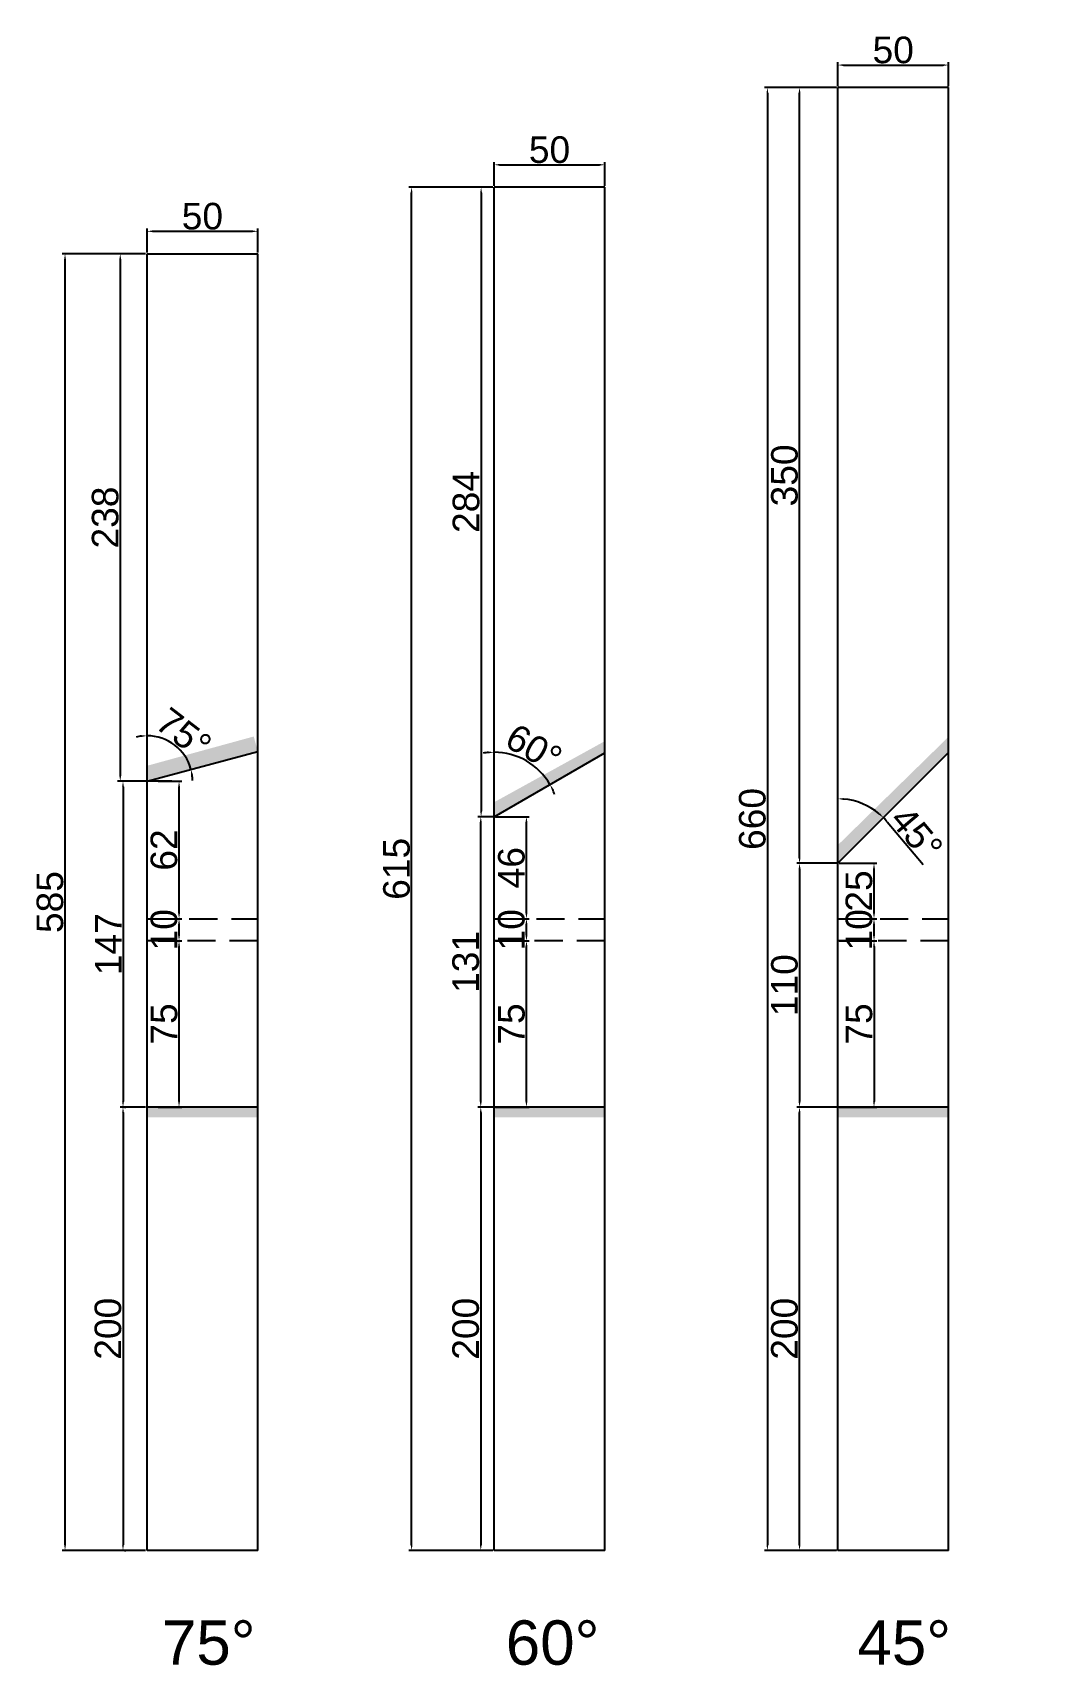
# Model space of a CAD drawing. Header units: millimetres. Extents: x 1455 to 24185, y -7314 to 4772.
# Drawn here: x 6626 to 7089, y 3143 to 3880 of the extents above; entities that cross this region are included whole.
import ezdxf

# ---------------------------------------------------------------- set-up
doc = ezdxf.new("R2010")
doc.units = ezdxf.units.MM
doc.linetypes.add('DASHED', pattern=[19.05, 12.7, -6.35])
doc.layers.add('焊缝', color=250, linetype='Continuous')
doc.styles.get("Standard").update_dxf_attribs({"font": 'arial.ttf'})
doc.dimstyles.new('ISO-25-JHF', dxfattribs={"dimtxt": 12, "dimasz": 2.5, "dimexe": 1.25, "dimexo": 0.625, "dimtad": 1, "dimtxsty": 'Standard', "dimcen": 2.5, "dimadec": 0, "dimazin": 0, "dimtfac": 1, "dimtmove": 0, "dimatfit": 3, "dimfxl": 1, "dimarcsym": 0})

# ---------------------------------------------------------------- blocks, each defined once
blk = doc.blocks.new('*D206')
at = {"color": 0, "lineweight": -2, "transparency": 16777216}
for p, q in [((6676.68, 3541.9), (6665.21, 3541.9)), ((6666.46, 3539.4), (6666.46, 3397.4)), ((6676.68, 3394.9), (6665.21, 3394.9))]:
    blk.add_line(p, q, dxfattribs=at)
at = {"color": 0, "transparency": 16777216}
for points in [[(6666.05, 3539.4), (6666.88, 3539.4), (6666.46, 3541.9)], [(6666.05, 3397.4), (6666.88, 3397.4), (6666.46, 3394.9)]]:
    blk.add_solid(points, dxfattribs=at)
at = {"layer": 'Defpoints', "color": 0, "transparency": 16777216}
for p in [(6677.3, 3541.9), (6666.46, 3394.9), (6677.3, 3394.9)]:
    blk.add_point(p, dxfattribs=at)
at = {"color": 0, "transparency": 16777216, "insert": (6659.81, 3468.4), "char_height": 12, "attachment_point": 5, "rotation": 90}
blk.add_mtext('147', dxfattribs=at)
blk = doc.blocks.new('*D176')
at = {"color": 0, "lineweight": -2, "transparency": 16777216}
for p, q in [((6682.37, 3469.9), (6693, 3469.9)), ((6691.75, 3397.4), (6691.75, 3467.4)), ((6682.37, 3394.9), (6693, 3394.9))]:
    blk.add_line(p, q, dxfattribs=at)
at = {"color": 0, "transparency": 16777216}
for points in [[(6691.34, 3467.4), (6692.17, 3467.4), (6691.75, 3469.9)], [(6691.34, 3397.4), (6692.17, 3397.4), (6691.75, 3394.9)]]:
    blk.add_solid(points, dxfattribs=at)
at = {"layer": 'Defpoints', "color": 0, "transparency": 16777216}
for p in [(6681.74, 3469.9), (6691.75, 3469.9), (6681.74, 3394.9)]:
    blk.add_point(p, dxfattribs=at)
at = {"color": 0, "transparency": 16777216, "insert": (6685.02, 3432.4), "char_height": 12, "attachment_point": 5, "rotation": 90}
blk.add_mtext('75', dxfattribs=at)
blk = doc.blocks.new('*D177')
at = {"color": 0, "lineweight": -2, "transparency": 16777216}
for p, q in [((6682.37, 3479.9), (6693, 3479.9)), ((6691.75, 3472.4), (6691.75, 3477.4)), ((6682.37, 3469.9), (6693, 3469.9))]:
    blk.add_line(p, q, dxfattribs=at)
at = {"color": 0, "transparency": 16777216}
for points in [[(6691.34, 3477.4), (6692.17, 3477.4), (6691.75, 3479.9)], [(6691.34, 3472.4), (6692.17, 3472.4), (6691.75, 3469.9)]]:
    blk.add_solid(points, dxfattribs=at)
at = {"layer": 'Defpoints', "color": 0, "transparency": 16777216}
for p in [(6681.74, 3479.9), (6691.75, 3479.9), (6681.74, 3469.9)]:
    blk.add_point(p, dxfattribs=at)
at = {"color": 0, "transparency": 16777216, "insert": (6685, 3474.9), "char_height": 12, "attachment_point": 5, "rotation": 90}
blk.add_mtext('10', dxfattribs=at)
blk = doc.blocks.new('*D178')
at = {"color": 0, "lineweight": -2, "transparency": 16777216}
for p, q in [((6682.37, 3541.9), (6693, 3541.9)), ((6691.75, 3482.4), (6691.75, 3539.4)), ((6682.37, 3479.9), (6693, 3479.9))]:
    blk.add_line(p, q, dxfattribs=at)
at = {"color": 0, "transparency": 16777216}
for points in [[(6691.34, 3539.4), (6692.17, 3539.4), (6691.75, 3541.9)], [(6691.34, 3482.4), (6692.17, 3482.4), (6691.75, 3479.9)]]:
    blk.add_solid(points, dxfattribs=at)
at = {"layer": 'Defpoints', "color": 0, "transparency": 16777216}
for p in [(6681.74, 3541.9), (6691.75, 3541.9), (6681.74, 3479.9)]:
    blk.add_point(p, dxfattribs=at)
at = {"color": 0, "transparency": 16777216, "insert": (6685, 3510.9), "char_height": 12, "attachment_point": 5, "rotation": 90}
blk.add_mtext('62', dxfattribs=at)
blk = doc.blocks.new('*D179')
at = {"color": 0, "lineweight": -2, "transparency": 16777216}
for p, q in [((6676.68, 3779.9), (6639.05, 3779.9)), ((6640.3, 3197.4), (6640.3, 3777.4)), ((6676.68, 3194.9), (6639.05, 3194.9))]:
    blk.add_line(p, q, dxfattribs=at)
at = {"color": 0, "transparency": 16777216}
for points in [[(6639.88, 3777.4), (6640.71, 3777.4), (6640.3, 3779.9)], [(6639.88, 3197.4), (6640.71, 3197.4), (6640.3, 3194.9)]]:
    blk.add_solid(points, dxfattribs=at)
at = {"layer": 'Defpoints', "color": 0, "transparency": 16777216}
for p in [(6640.3, 3779.9), (6677.3, 3779.9), (6677.3, 3194.9)]:
    blk.add_point(p, dxfattribs=at)
at = {"color": 0, "transparency": 16777216, "insert": (6633.54, 3487.4), "char_height": 12, "attachment_point": 5, "rotation": 90}
blk.add_mtext('585', dxfattribs=at)
blk = doc.blocks.new('*D207')
at = {"color": 0, "lineweight": -2, "transparency": 16777216}
for p, q in [((6676.68, 3779.9), (6663.96, 3779.9)), ((6665.21, 3777.4), (6665.21, 3544.4)), ((6676.68, 3541.9), (6663.96, 3541.9))]:
    blk.add_line(p, q, dxfattribs=at)
at = {"color": 0, "transparency": 16777216}
for points in [[(6664.8, 3777.4), (6665.63, 3777.4), (6665.21, 3779.9)], [(6664.8, 3544.4), (6665.63, 3544.4), (6665.21, 3541.9)]]:
    blk.add_solid(points, dxfattribs=at)
at = {"layer": 'Defpoints', "color": 0, "transparency": 16777216}
for p in [(6677.3, 3779.9), (6665.21, 3541.9), (6677.3, 3541.9)]:
    blk.add_point(p, dxfattribs=at)
at = {"color": 0, "transparency": 16777216, "insert": (6658.46, 3660.9), "char_height": 12, "attachment_point": 5, "rotation": 90}
blk.add_mtext('238', dxfattribs=at)
blk = doc.blocks.new('*D180')
at = {"color": 0, "lineweight": -2, "transparency": 16777216}
for p, q in [((6666.46, 3392.4), (6666.46, 3197.4)), ((6667.09, 3394.9), (6667.71, 3394.9)), ((6667.09, 3194.9), (6667.71, 3194.9))]:
    blk.add_line(p, q, dxfattribs=at)
at = {"color": 0, "transparency": 16777216}
for points in [[(6666.05, 3392.4), (6666.88, 3392.4), (6666.46, 3394.9)], [(6666.05, 3197.4), (6666.88, 3197.4), (6666.46, 3194.9)]]:
    blk.add_solid(points, dxfattribs=at)
at = {"layer": 'Defpoints', "color": 0, "transparency": 16777216}
for p in [(6666.46, 3394.9), (6666.46, 3194.9), (6666.46, 3194.9)]:
    blk.add_point(p, dxfattribs=at)
at = {"color": 0, "transparency": 16777216, "insert": (6659.71, 3294.9), "char_height": 12, "attachment_point": 5, "rotation": 90}
blk.add_mtext('200', dxfattribs=at)
blk = doc.blocks.new('*D181')
at = {"color": 0, "lineweight": -2, "transparency": 16777216}
for start, end in [(94.92197, 99.84395), (30, 90), (20.15605, 25.07803)]:
    blk.add_arc((6833.97, 3525.9), 29.11, start, end, dxfattribs=at)
at = {"color": 0, "transparency": 16777216}
for points in [[(6831.46, 3555.32), (6831.5, 3554.48), (6833.97, 3555.01)], [(6859.97, 3538.04), (6860.71, 3538.43), (6859.19, 3540.45)]]:
    blk.add_solid(points, dxfattribs=at)
at = {"layer": 'Defpoints', "color": 0, "transparency": 16777216}
for p in [(6833.97, 3781.03), (6933.97, 3583.63), (6852.69, 3548.2), (6833.97, 3525.9), (6833.97, 3166.03)]:
    blk.add_point(p, dxfattribs=at)
at = {"color": 0, "transparency": 16777216, "insert": (6851.91, 3556.95), "char_height": 12, "attachment_point": 5, "rotation": 330}
blk.add_mtext('60°', dxfattribs=at)
blk = doc.blocks.new('*D208')
at = {"color": 0, "lineweight": -2, "transparency": 16777216}
for p, q in [((6834.6, 3469.9), (6849.81, 3469.9)), ((6848.56, 3397.4), (6848.56, 3467.4)), ((6834.6, 3394.9), (6849.81, 3394.9))]:
    blk.add_line(p, q, dxfattribs=at)
at = {"color": 0, "transparency": 16777216}
for points in [[(6848.14, 3467.4), (6848.98, 3467.4), (6848.56, 3469.9)], [(6848.14, 3397.4), (6848.98, 3397.4), (6848.56, 3394.9)]]:
    blk.add_solid(points, dxfattribs=at)
at = {"layer": 'Defpoints', "color": 0, "transparency": 16777216}
for p in [(6833.97, 3469.9), (6848.56, 3469.9), (6833.97, 3394.9)]:
    blk.add_point(p, dxfattribs=at)
at = {"color": 0, "transparency": 16777216, "insert": (6841.83, 3432.4), "char_height": 12, "attachment_point": 5, "rotation": 90}
blk.add_mtext('75', dxfattribs=at)
blk = doc.blocks.new('*D209')
at = {"color": 0, "lineweight": -2, "transparency": 16777216}
for p, q in [((6834.6, 3479.9), (6849.81, 3479.9)), ((6848.56, 3472.4), (6848.56, 3477.4)), ((6834.6, 3469.9), (6849.81, 3469.9))]:
    blk.add_line(p, q, dxfattribs=at)
at = {"color": 0, "transparency": 16777216}
for points in [[(6848.14, 3477.4), (6848.98, 3477.4), (6848.56, 3479.9)], [(6848.14, 3472.4), (6848.98, 3472.4), (6848.56, 3469.9)]]:
    blk.add_solid(points, dxfattribs=at)
at = {"layer": 'Defpoints', "color": 0, "transparency": 16777216}
for p in [(6833.97, 3479.9), (6848.56, 3479.9), (6833.97, 3469.9)]:
    blk.add_point(p, dxfattribs=at)
at = {"color": 0, "transparency": 16777216, "insert": (6841.81, 3474.9), "char_height": 12, "attachment_point": 5, "rotation": 90}
blk.add_mtext('10', dxfattribs=at)
blk = doc.blocks.new('*D182')
at = {"color": 0, "lineweight": -2, "transparency": 16777216}
for p, q in [((6834.6, 3525.9), (6849.81, 3525.9)), ((6848.56, 3482.4), (6848.56, 3523.4)), ((6834.6, 3479.9), (6849.81, 3479.9))]:
    blk.add_line(p, q, dxfattribs=at)
at = {"color": 0, "transparency": 16777216}
for points in [[(6848.14, 3523.4), (6848.98, 3523.4), (6848.56, 3525.9)], [(6848.14, 3482.4), (6848.98, 3482.4), (6848.56, 3479.9)]]:
    blk.add_solid(points, dxfattribs=at)
at = {"layer": 'Defpoints', "color": 0, "transparency": 16777216}
for p in [(6833.97, 3525.9), (6848.56, 3525.9), (6833.97, 3479.9)]:
    blk.add_point(p, dxfattribs=at)
at = {"color": 0, "transparency": 16777216, "insert": (6841.81, 3502.9), "char_height": 12, "attachment_point": 5, "rotation": 90}
blk.add_mtext('46', dxfattribs=at)
blk = doc.blocks.new('*D183')
at = {"color": 0, "lineweight": -2, "transparency": 16777216}
for p, q in [((6833.35, 3525.9), (6826.69, 3525.9)), ((6827.94, 3397.4), (6827.94, 3523.4)), ((6833.35, 3394.9), (6826.69, 3394.9))]:
    blk.add_line(p, q, dxfattribs=at)
at = {"color": 0, "transparency": 16777216}
for points in [[(6827.52, 3523.4), (6828.36, 3523.4), (6827.94, 3525.9)], [(6827.52, 3397.4), (6828.36, 3397.4), (6827.94, 3394.9)]]:
    blk.add_solid(points, dxfattribs=at)
at = {"layer": 'Defpoints', "color": 0, "transparency": 16777216}
for p in [(6827.94, 3525.9), (6833.97, 3525.9), (6833.97, 3394.9)]:
    blk.add_point(p, dxfattribs=at)
at = {"color": 0, "transparency": 16777216, "insert": (6821.18, 3460.4), "char_height": 12, "attachment_point": 5, "rotation": 90}
blk.add_mtext('131', dxfattribs=at)
blk = doc.blocks.new('*D184')
at = {"color": 0, "lineweight": -2, "transparency": 16777216}
for p, q in [((6833.35, 3809.9), (6795.47, 3809.9)), ((6796.72, 3197.4), (6796.72, 3807.4)), ((6833.35, 3194.9), (6795.47, 3194.9))]:
    blk.add_line(p, q, dxfattribs=at)
at = {"color": 0, "transparency": 16777216}
for points in [[(6796.3, 3807.4), (6797.13, 3807.4), (6796.72, 3809.9)], [(6796.3, 3197.4), (6797.13, 3197.4), (6796.72, 3194.9)]]:
    blk.add_solid(points, dxfattribs=at)
at = {"layer": 'Defpoints', "color": 0, "transparency": 16777216}
for p in [(6796.72, 3809.9), (6833.97, 3809.9), (6833.97, 3194.9)]:
    blk.add_point(p, dxfattribs=at)
at = {"color": 0, "transparency": 16777216, "insert": (6789.96, 3502.4), "char_height": 12, "attachment_point": 5, "rotation": 90}
blk.add_mtext('615', dxfattribs=at)
blk = doc.blocks.new('*D210')
at = {"color": 0, "lineweight": -2, "transparency": 16777216}
for start, end in [(96.97799, 103.95598), (15, 90), (1.04402, 8.02201)]:
    blk.add_arc((6677.3, 3541.9), 20.54, start, end, dxfattribs=at)
at = {"color": 0, "transparency": 16777216}
for points in [[(6674.78, 3562.7), (6674.83, 3561.87), (6677.3, 3562.44)], [(6697.23, 3544.68), (6698.05, 3544.85), (6697.14, 3547.21)]]:
    blk.add_solid(points, dxfattribs=at)
at = {"layer": 'Defpoints', "color": 0, "transparency": 16777216}
for p in [(6677.3, 3779.9), (6927.3, 3608.88), (6693.04, 3555.1), (6677.3, 3541.9), (6677.3, 3194.9)]:
    blk.add_point(p, dxfattribs=at)
at = {"color": 0, "transparency": 16777216, "insert": (6693.9, 3563.53), "char_height": 12, "attachment_point": 5, "rotation": 322.5}
blk.add_mtext('75°', dxfattribs=at)
blk = doc.blocks.new('*D185')
at = {"color": 0, "lineweight": -2, "transparency": 16777216}
for p, q in [((6833.35, 3809.9), (6826.85, 3809.9)), ((6828.1, 3807.4), (6828.1, 3528.4)), ((6833.35, 3525.9), (6826.85, 3525.9))]:
    blk.add_line(p, q, dxfattribs=at)
at = {"color": 0, "transparency": 16777216}
for points in [[(6827.69, 3807.4), (6828.52, 3807.4), (6828.1, 3809.9)], [(6827.69, 3528.4), (6828.52, 3528.4), (6828.1, 3525.9)]]:
    blk.add_solid(points, dxfattribs=at)
at = {"layer": 'Defpoints', "color": 0, "transparency": 16777216}
for p in [(6833.97, 3809.9), (6828.1, 3525.9), (6833.97, 3525.9)]:
    blk.add_point(p, dxfattribs=at)
at = {"color": 0, "transparency": 16777216, "insert": (6821.35, 3667.9), "char_height": 12, "attachment_point": 5, "rotation": 90}
blk.add_mtext('284', dxfattribs=at)
blk = doc.blocks.new('*D211')
at = {"color": 0, "lineweight": -2, "transparency": 16777216}
for p, q in [((6833.35, 3394.9), (6826.69, 3394.9)), ((6827.94, 3392.4), (6827.94, 3197.4)), ((6833.35, 3194.9), (6826.69, 3194.9))]:
    blk.add_line(p, q, dxfattribs=at)
at = {"color": 0, "transparency": 16777216}
for points in [[(6827.52, 3392.4), (6828.36, 3392.4), (6827.94, 3394.9)], [(6827.52, 3197.4), (6828.36, 3197.4), (6827.94, 3194.9)]]:
    blk.add_solid(points, dxfattribs=at)
at = {"layer": 'Defpoints', "color": 0, "transparency": 16777216}
for p in [(6833.97, 3394.9), (6827.94, 3194.9), (6833.97, 3194.9)]:
    blk.add_point(p, dxfattribs=at)
at = {"color": 0, "transparency": 16777216, "insert": (6821.19, 3294.9), "char_height": 12, "attachment_point": 5, "rotation": 90}
blk.add_mtext('200', dxfattribs=at)
blk = doc.blocks.new('*D186')
at = {"color": 0, "lineweight": -2, "transparency": 16777216}
blk.add_line((7011.38, 3523.64), (7027.65, 3504.3), dxfattribs=at)
for start, end in [(49.92197, 85.07803), (40.07803, 45)]:
    blk.add_arc((6989.1, 3504.9), 29.11, start, end, dxfattribs=at)
at = {"color": 0, "transparency": 16777216}
for points in [[(6991.58, 3533.48), (6991.62, 3534.32), (6989.1, 3534.01)], [(7008.13, 3527.48), (7007.56, 3526.86), (7009.69, 3525.48)]]:
    blk.add_solid(points, dxfattribs=at)
at = {"layer": 'Defpoints', "color": 0, "transparency": 16777216}
for p in [(6989.1, 3804.9), (7089.1, 3604.9), (6996.64, 3533.02), (6989.1, 3504.9), (6989.1, 3144.9)]:
    blk.add_point(p, dxfattribs=at)
at = {"color": 0, "transparency": 16777216, "insert": (7024.66, 3518.3), "char_height": 12, "attachment_point": 5, "rotation": 310.07803}
blk.add_mtext('45°', dxfattribs=at)
blk = doc.blocks.new('*D212')
at = {"color": 0, "lineweight": -2, "transparency": 16777216}
for p, q in [((6988.48, 3854.9), (6956.07, 3854.9)), ((6957.32, 3852.4), (6957.32, 3197.4)), ((6988.48, 3194.9), (6956.07, 3194.9))]:
    blk.add_line(p, q, dxfattribs=at)
at = {"color": 0, "transparency": 16777216}
for points in [[(6956.9, 3852.4), (6957.73, 3852.4), (6957.32, 3854.9)], [(6956.9, 3197.4), (6957.73, 3197.4), (6957.32, 3194.9)]]:
    blk.add_solid(points, dxfattribs=at)
at = {"layer": 'Defpoints', "color": 0, "transparency": 16777216}
for p in [(6989.1, 3854.9), (6957.32, 3194.9), (6989.1, 3194.9)]:
    blk.add_point(p, dxfattribs=at)
at = {"color": 0, "transparency": 16777216, "insert": (6950.56, 3524.9), "char_height": 12, "attachment_point": 5, "rotation": 90}
blk.add_mtext('660', dxfattribs=at)
blk = doc.blocks.new('*D213')
at = {"color": 0, "lineweight": -2, "transparency": 16777216}
for p, q in [((6988.48, 3504.9), (6970.58, 3504.9)), ((6971.83, 3502.4), (6971.83, 3397.4)), ((6988.48, 3394.9), (6970.58, 3394.9))]:
    blk.add_line(p, q, dxfattribs=at)
at = {"color": 0, "transparency": 16777216}
for points in [[(6971.41, 3502.4), (6972.24, 3502.4), (6971.83, 3504.9)], [(6971.41, 3397.4), (6972.24, 3397.4), (6971.83, 3394.9)]]:
    blk.add_solid(points, dxfattribs=at)
at = {"layer": 'Defpoints', "color": 0, "transparency": 16777216}
for p in [(6989.1, 3504.9), (6971.83, 3394.9), (6989.1, 3394.9)]:
    blk.add_point(p, dxfattribs=at)
at = {"color": 0, "transparency": 16777216, "insert": (6965.07, 3449.9), "char_height": 12, "attachment_point": 5, "rotation": 90}
blk.add_mtext('110', dxfattribs=at)
blk = doc.blocks.new('*D214')
at = {"color": 0, "lineweight": -2, "transparency": 16777216}
for p, q in [((6989.73, 3469.9), (7006.69, 3469.9)), ((7005.44, 3467.4), (7005.44, 3397.4)), ((6989.73, 3394.9), (7006.69, 3394.9))]:
    blk.add_line(p, q, dxfattribs=at)
at = {"color": 0, "transparency": 16777216}
for points in [[(7005.02, 3467.4), (7005.86, 3467.4), (7005.44, 3469.9)], [(7005.02, 3397.4), (7005.86, 3397.4), (7005.44, 3394.9)]]:
    blk.add_solid(points, dxfattribs=at)
at = {"layer": 'Defpoints', "color": 0, "transparency": 16777216}
for p in [(6989.1, 3469.9), (6989.1, 3394.9), (7005.44, 3394.9)]:
    blk.add_point(p, dxfattribs=at)
at = {"color": 0, "transparency": 16777216, "insert": (6998.71, 3432.4), "char_height": 12, "attachment_point": 5, "rotation": 90}
blk.add_mtext('75', dxfattribs=at)
blk = doc.blocks.new('*D215')
at = {"color": 0, "lineweight": -2, "transparency": 16777216}
for p, q in [((6989.73, 3479.9), (7006.69, 3479.9)), ((7005.44, 3472.4), (7005.44, 3477.4)), ((6989.73, 3469.9), (7006.69, 3469.9))]:
    blk.add_line(p, q, dxfattribs=at)
at = {"color": 0, "transparency": 16777216}
for points in [[(7005.02, 3477.4), (7005.86, 3477.4), (7005.44, 3479.9)], [(7005.02, 3472.4), (7005.86, 3472.4), (7005.44, 3469.9)]]:
    blk.add_solid(points, dxfattribs=at)
at = {"layer": 'Defpoints', "color": 0, "transparency": 16777216}
for p in [(6989.1, 3479.9), (7005.44, 3479.9), (6989.1, 3469.9)]:
    blk.add_point(p, dxfattribs=at)
at = {"color": 0, "transparency": 16777216, "insert": (6998.69, 3474.9), "char_height": 12, "attachment_point": 5, "rotation": 90}
blk.add_mtext('10', dxfattribs=at)
blk = doc.blocks.new('*D187')
at = {"color": 0, "lineweight": -2, "transparency": 16777216}
for p, q in [((6989.73, 3504.9), (7006.69, 3504.9)), ((7005.44, 3482.4), (7005.44, 3502.4)), ((6989.73, 3479.9), (7006.69, 3479.9))]:
    blk.add_line(p, q, dxfattribs=at)
at = {"color": 0, "transparency": 16777216}
for points in [[(7005.02, 3502.4), (7005.86, 3502.4), (7005.44, 3504.9)], [(7005.02, 3482.4), (7005.86, 3482.4), (7005.44, 3479.9)]]:
    blk.add_solid(points, dxfattribs=at)
at = {"layer": 'Defpoints', "color": 0, "transparency": 16777216}
for p in [(6989.1, 3504.9), (7005.44, 3504.9), (6989.1, 3479.9)]:
    blk.add_point(p, dxfattribs=at)
at = {"color": 0, "transparency": 16777216, "insert": (6998.69, 3492.4), "char_height": 12, "attachment_point": 5, "rotation": 90}
blk.add_mtext('25', dxfattribs=at)
blk = doc.blocks.new('*D216')
at = {"color": 0, "lineweight": -2, "transparency": 16777216}
for p, q in [((6988.48, 3394.9), (6970.58, 3394.9)), ((6971.83, 3197.4), (6971.83, 3392.4)), ((6988.48, 3194.9), (6970.58, 3194.9))]:
    blk.add_line(p, q, dxfattribs=at)
at = {"color": 0, "transparency": 16777216}
for points in [[(6971.41, 3392.4), (6972.24, 3392.4), (6971.83, 3394.9)], [(6971.41, 3197.4), (6972.24, 3197.4), (6971.83, 3194.9)]]:
    blk.add_solid(points, dxfattribs=at)
at = {"layer": 'Defpoints', "color": 0, "transparency": 16777216}
for p in [(6971.83, 3394.9), (6989.1, 3394.9), (6989.1, 3194.9)]:
    blk.add_point(p, dxfattribs=at)
at = {"color": 0, "transparency": 16777216, "insert": (6965.07, 3294.9), "char_height": 12, "attachment_point": 5, "rotation": 90}
blk.add_mtext('200', dxfattribs=at)
blk = doc.blocks.new('*D188')
at = {"color": 0, "lineweight": -2, "transparency": 16777216}
for p, q in [((6988.48, 3854.9), (6970.58, 3854.9)), ((6971.83, 3507.4), (6971.83, 3852.4)), ((6988.48, 3504.9), (6970.58, 3504.9))]:
    blk.add_line(p, q, dxfattribs=at)
at = {"color": 0, "transparency": 16777216}
for points in [[(6971.41, 3852.4), (6972.24, 3852.4), (6971.83, 3854.9)], [(6971.41, 3507.4), (6972.24, 3507.4), (6971.83, 3504.9)]]:
    blk.add_solid(points, dxfattribs=at)
at = {"layer": 'Defpoints', "color": 0, "transparency": 16777216}
for p in [(6971.83, 3854.9), (6989.1, 3854.9), (6989.1, 3504.9)]:
    blk.add_point(p, dxfattribs=at)
at = {"color": 0, "transparency": 16777216, "insert": (6965.07, 3679.9), "char_height": 12, "attachment_point": 5, "rotation": 90}
blk.add_mtext('350', dxfattribs=at)
blk = doc.blocks.new('*D252')
at = {"color": 0, "lineweight": -2, "transparency": 16777216}
for p, q in [((6989.1, 3855.52), (6989.1, 3866.28)), ((6991.6, 3865.03), (7036.6, 3865.03)), ((7039.1, 3855.52), (7039.1, 3866.28))]:
    blk.add_line(p, q, dxfattribs=at)
at = {"color": 0, "transparency": 16777216}
for points in [[(6991.6, 3865.45), (6991.6, 3864.62), (6989.1, 3865.03)], [(7036.6, 3865.45), (7036.6, 3864.62), (7039.1, 3865.03)]]:
    blk.add_solid(points, dxfattribs=at)
at = {"layer": 'Defpoints', "color": 0, "transparency": 16777216}
for p in [(7039.1, 3865.03), (6989.1, 3854.9), (7039.1, 3854.9)]:
    blk.add_point(p, dxfattribs=at)
at = {"color": 0, "transparency": 16777216, "insert": (7014.1, 3871.79), "char_height": 12, "attachment_point": 5}
blk.add_mtext('50', dxfattribs=at)
blk = doc.blocks.new('*D253')
at = {"color": 0, "lineweight": -2, "transparency": 16777216}
for p, q in [((6833.97, 3810.52), (6833.97, 3821.28)), ((6836.47, 3820.03), (6881.47, 3820.03)), ((6883.97, 3810.52), (6883.97, 3821.28))]:
    blk.add_line(p, q, dxfattribs=at)
at = {"color": 0, "transparency": 16777216}
for points in [[(6836.47, 3820.45), (6836.47, 3819.62), (6833.97, 3820.03)], [(6881.47, 3820.45), (6881.47, 3819.62), (6883.97, 3820.03)]]:
    blk.add_solid(points, dxfattribs=at)
at = {"layer": 'Defpoints', "color": 0, "transparency": 16777216}
for p in [(6883.97, 3820.03), (6833.97, 3809.9), (6883.97, 3809.9)]:
    blk.add_point(p, dxfattribs=at)
at = {"color": 0, "transparency": 16777216, "insert": (6858.97, 3826.79), "char_height": 12, "attachment_point": 5}
blk.add_mtext('50', dxfattribs=at)
blk = doc.blocks.new('*D254')
at = {"color": 0, "lineweight": -2, "transparency": 16777216}
for p, q in [((6677.3, 3780.52), (6677.3, 3791.28)), ((6679.8, 3790.03), (6724.8, 3790.03)), ((6727.3, 3780.52), (6727.3, 3791.28))]:
    blk.add_line(p, q, dxfattribs=at)
at = {"color": 0, "transparency": 16777216}
for points in [[(6679.8, 3790.45), (6679.8, 3789.62), (6677.3, 3790.03)], [(6724.8, 3790.45), (6724.8, 3789.62), (6727.3, 3790.03)]]:
    blk.add_solid(points, dxfattribs=at)
at = {"layer": 'Defpoints', "color": 0, "transparency": 16777216}
for p in [(6727.3, 3790.03), (6677.3, 3779.9), (6727.3, 3779.9)]:
    blk.add_point(p, dxfattribs=at)
at = {"color": 0, "transparency": 16777216, "insert": (6702.3, 3796.79), "char_height": 12, "attachment_point": 5}
blk.add_mtext('50', dxfattribs=at)

msp = doc.modelspace()

# ---------------------------------------------------------------- hatches: boundary and pattern name
at = {"layer": '焊缝'}
h = msp.add_hatch(color=250, dxfattribs=at)
h.dxf.hatch_style = 1
h.paths.add_polyline_path([(6677.301, 3548.886), (6677.301, 3541.897), (6727.301, 3555.294), (6725.476, 3562.106)])
h = msp.add_hatch(color=250, dxfattribs=at)
h.dxf.hatch_style = 1
h.paths.add_polyline_path([(6833.975, 3532.442), (6833.975, 3525.897), (6883.975, 3554.764), (6883.975, 3560.027)])
h = msp.add_hatch(color=250, dxfattribs=at)
h.dxf.hatch_style = 1
h.paths.add_polyline_path([(6989.102, 3513.096), (6989.102, 3504.897), (7039.102, 3554.897), (7039.102, 3561.988)])
h = msp.add_hatch(color=250, dxfattribs=at)
h.dxf.hatch_style = 1
h.paths.add_polyline_path([(6677.301, 3395.327), (6677.301, 3390.327), (6727.301, 3390.327), (6727.301, 3394.897)])
h = msp.add_hatch(color=250, dxfattribs=at)
h.dxf.hatch_style = 1
h.paths.add_polyline_path([(6833.975, 3395.327), (6833.975, 3390.327), (6883.975, 3390.327), (6883.975, 3394.897)])
h = msp.add_hatch(color=250, dxfattribs=at)
h.dxf.hatch_style = 1
h.paths.add_polyline_path([(6989.102, 3395.327), (6989.102, 3390.327), (7039.102, 3390.327), (7039.102, 3394.897)])

# ---------------------------------------------------------------- linework, layer by layer
for p, q in [((6989.102, 3194.897), (6989.102, 3854.897)), ((7039.102, 3854.897), (6989.102, 3854.897)), ((7039.102, 3194.897), (7039.102, 3854.897)), ((6833.975, 3194.897), (6833.975, 3809.897)), ((6883.975, 3809.897), (6833.975, 3809.897)), ((6883.975, 3194.897), (6883.975, 3809.897)), ((6677.301, 3194.897), (6677.301, 3779.897)), ((6677.301, 3779.897), (6727.301, 3779.897)), ((6727.301, 3194.897), (6727.301, 3779.897)), ((6677.301, 3541.897), (6727.301, 3555.294)), ((6833.975, 3525.897), (6883.975, 3554.764)), ((6989.102, 3504.897), (7039.102, 3554.897)), ((6688.561, 3541.897), (6675.226, 3541.897)), ((6833.975, 3525.897), (6833.103, 3525.897)), ((6727.301, 3394.897), (6677.301, 3394.897)), ((6883.975, 3394.897), (6833.975, 3394.897)), ((7039.102, 3394.897), (6989.102, 3394.897)), ((6727.301, 3194.897), (6677.301, 3194.897)), ((6883.975, 3194.897), (6833.975, 3194.897)), ((7039.102, 3194.897), (6989.102, 3194.897))]:
    msp.add_line(p, q)
at = {"linetype": 'DASHED'}
for p, q in [((6677.301, 3479.897), (6727.301, 3479.897)), ((6833.975, 3479.897), (6883.975, 3479.897)), ((6989.102, 3479.897), (7039.102, 3479.897)), ((6727.301, 3469.897), (6677.301, 3469.897)), ((6883.975, 3469.897), (6833.975, 3469.897)), ((7039.102, 3469.897), (6989.102, 3469.897))]:
    msp.add_line(p, q, dxfattribs=at)

# ---------------------------------------------------------------- texts
at = {"char_height": 20, "attachment_point": 1}
for s, insert in [('75° ', (6684.028, 3163.314)), ('60° ', (6839.238, 3163.314)), ('45° ', (6997.95, 3163.314))]:
    msp.add_mtext_dynamic_manual_height_columns(s, width=70.10425, gutter_width=12.5, heights=[0], dxfattribs=dict(at, insert=insert))

# ---------------------------------------------------------------- dimensions: what is measured, and where the dimension line sits
for p1, p2, distance, picture, middle in [((6989.102, 3854.897), (7039.102, 3854.897), 10.138, '*D252', (7014.102, 3871.786)), ((6989.102, 3854.897), (6989.102, 3194.897), -31.786, '*D212', (6950.564, 3524.897)), ((6989.102, 3504.897), (6989.102, 3854.897), 17.275, '*D188', (6965.071, 3679.897)), ((6833.975, 3809.897), (6883.975, 3809.897), 10.138, '*D253', (6858.975, 3826.786)), ((6833.975, 3194.897), (6833.975, 3809.897), 37.259, '*D184', (6789.964, 3502.397)), ((6833.975, 3809.897), (6833.975, 3525.897), -5.871, '*D185', (6821.352, 3667.897)), ((6677.301, 3779.897), (6727.301, 3779.897), 10.138, '*D254', (6702.301, 3796.786)), ((6677.301, 3194.897), (6677.301, 3779.897), 37.005, '*D179', (6633.545, 3487.397)), ((6677.301, 3779.897), (6677.301, 3541.897), -12.087, '*D207', (6658.459, 3660.897)), ((6677.301, 3541.897), (6677.301, 3394.897), -10.837, '*D206', (6659.815, 3468.397)), ((6681.742, 3479.897), (6681.742, 3541.897), -10.009, '*D178', (6685, 3510.897)), ((6833.975, 3394.897), (6833.975, 3525.897), 6.034, '*D183', (6821.185, 3460.397)), ((6833.975, 3479.897), (6833.975, 3525.897), -14.585, '*D182', (6841.808, 3502.897)), ((6989.102, 3504.897), (6989.102, 3394.897), -17.275, '*D213', (6965.075, 3449.897)), ((6989.102, 3479.897), (6989.102, 3504.897), -16.339, '*D187', (6998.688, 3492.397)), ((6681.742, 3394.897), (6681.742, 3469.897), -10.009, '*D176', (6685.025, 3432.397)), ((6833.975, 3394.897), (6833.975, 3469.897), -14.585, '*D208', (6841.833, 3432.397)), ((6989.102, 3469.897), (6989.102, 3394.897), 16.339, '*D214', (6998.713, 3432.397)), ((6666.465, 3394.897), (6666.465, 3194.897), 0, '*D180', (6659.713, 3294.897)), ((6833.975, 3394.897), (6833.975, 3194.897), -6.034, '*D211', (6821.189, 3294.897)), ((6989.102, 3194.897), (6989.102, 3394.897), 17.275, '*D216', (6965.075, 3294.897))]:
    dim = msp.add_aligned_dim(p1=p1, p2=p2, distance=distance, dimstyle='ISO-25-JHF')
    dim.commit()
    dim.dimension.update_dxf_attribs({"geometry": picture, "text_midpoint": middle})
for base, line1, line2, picture, middle in [((6996.636, 3533.016), ((6989.102, 3144.897), (6989.102, 3804.897)), ((6989.102, 3504.897), (7089.102, 3604.897)), '*D186', (7024.66, 3518.301)), ((6693.036, 3555.1), ((6677.301, 3194.897), (6677.301, 3779.897)), ((6677.301, 3541.897), (6927.301, 3608.884)), '*D210', (6693.901, 3563.529)), ((6852.687, 3548.197), ((6833.975, 3166.029), (6833.975, 3781.029)), ((6833.975, 3525.897), (6933.975, 3583.632)), '*D181', (6851.906, 3556.955))]:
    dim = msp.add_angular_dim_2l(base=base, line1=line1, line2=line2, dimstyle='ISO-25-JHF')
    dim.commit()
    dim.dimension.update_dxf_attribs({"geometry": picture, "text_midpoint": middle})
for base, p1, p2, picture, middle in [((6691.752, 3479.897), (6681.742, 3469.897), (6681.742, 3479.897), '*D177', (6691.752, 3474.897)), ((6848.56, 3479.897), (6833.975, 3469.897), (6833.975, 3479.897), '*D209', (6848.56, 3474.897)), ((7005.44, 3479.897), (6989.102, 3469.897), (6989.102, 3479.897), '*D215', (7005.44, 3474.897))]:
    dim = msp.add_linear_dim(base=base, p1=p1, p2=p2, angle=90, dimstyle='ISO-25-JHF')
    dim.commit()
    dim.dimension.update_dxf_attribs({"geometry": picture, "text_midpoint": middle, "dimtype": 161})

doc.saveas('drawing.dxf')
